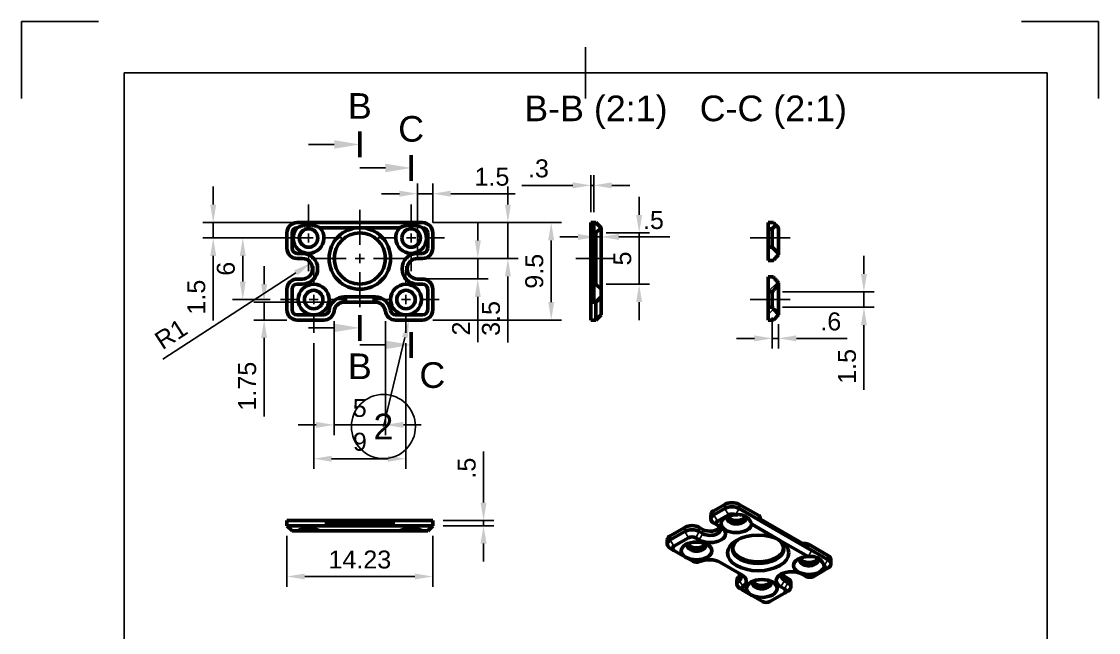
# Model space of a CAD drawing. Header units: millimetres. Extents: x 0 to 210, y 0 to 297.
# Drawn here: x 0 to 210, y 177.9 to 297 of the extents above; entities that cross this region are included whole.
import ezdxf
from ezdxf import colors
from ezdxf.entities.mleader import LeaderData, LeaderLine
from ezdxf.math import Vec2, Vec3

# ---------------------------------------------------------------- set-up
doc = ezdxf.new("R2010")
doc.units = ezdxf.units.MM
doc.header["$LTSCALE"] = 0.75
doc.linetypes.add('CENTER2', pattern=[28.575, 19.05, -3.175, 3.175, -3.175])
for name, color, linetype, lineweight in [('Balloons', 7, 'Continuous', 25), ('Border', 7, 'Continuous', 25), ('FD_Dimensions', 7, 'Continuous', 25), ('Hatching', 7, 'Continuous', 25), ('Section Lines', 7, 'Continuous', 25), ('Smart Centers', 7, 'CENTER2', 25), ('View Labels', 7, 'Continuous', 25), ('Visible', 7, 'Continuous', 50), ('Visible Narrow', 7, 'Continuous', 25)]:
    doc.layers.add(name, color=color, linetype=linetype, lineweight=lineweight)
doc.styles.get("Standard").update_dxf_attribs({"font": 'arial.ttf'})
doc.dimstyles.new('Dim-ISO-25', dxfattribs={"dimtxt": 3.5, "dimasz": 3.5, "dimexe": 2, "dimexo": 2, "dimgap": 1.5, "dimtad": 1, "dimzin": 12, "dimdsep": 46, "dimtxsty": 'Standard', "dimcen": 0, "dimazin": 3, "dimtp": 0.1, "dimtm": 0.1, "dimtfac": 0.714, "dimtmove": 0, "dimatfit": 3, "dimfxl": 1, "dimtzin": 12, "dimarcsym": 0})

# ---------------------------------------------------------------- blocks, each defined once
blk = doc.blocks.new('ISO_A4(P)_SHEET')
at = {"layer": 'Border'}
for p, q in [((15, 297), (0, 297)), ((0, 297), (0, 282)), ((210, 297), (195, 297)), ((210, 282), (210, 297)), ((110, 292), (110, 282)), ((200, 287), (20, 287)), ((20, 287), (20, 10)), ((200, 287), (200, 10))]:
    blk.add_line(p, q, dxfattribs=at)
blk = doc.blocks.new('*U10')
at = {"layer": 'Smart Centers', "color": 0, "ltscale": 0.75, "transparency": 16777216}
for p, q in [((0, 2.678906), (0, 9.5)), ((-9.5, 0), (-2.678906, 0)), ((2.678906, 0), (9.5, 0)), ((0, -9.5), (0, -2.678906))]:
    blk.add_line(p, q, dxfattribs=at)
at = {"layer": 'Smart Centers', "color": 0, "linetype": 'Continuous', "ltscale": 0.75, "transparency": 16777216}
for p, q in [((-0.892969, 0), (0.892969, 0)), ((0, -0.892969), (0, 0.892969))]:
    blk.add_line(p, q, dxfattribs=at)
blk = doc.blocks.new('*U11')
at = {"layer": 'Smart Centers', "color": 0, "ltscale": 0.75, "transparency": 16777216}
for p, q in [((0, 2.678906), (0, 6.5)), ((-6.5, 0), (-2.678906, 0)), ((2.678906, 0), (6.5, 0)), ((0, -6.5), (0, -2.678906))]:
    blk.add_line(p, q, dxfattribs=at)
at = {"layer": 'Smart Centers', "color": 0, "linetype": 'Continuous', "ltscale": 0.75, "transparency": 16777216}
for p, q in [((-0.892969, 0), (0.892969, 0)), ((0, -0.892969), (0, 0.892969))]:
    blk.add_line(p, q, dxfattribs=at)
blk = doc.blocks.new('*U12')
at = {"layer": 'Smart Centers', "color": 0, "ltscale": 0.75, "transparency": 16777216}
for p, q in [((0, 2.678906), (0, 6.5)), ((-6.5, 0), (-2.678906, 0)), ((2.678906, 0), (6.5, 0)), ((0, -6.5), (0, -2.678906))]:
    blk.add_line(p, q, dxfattribs=at)
at = {"layer": 'Smart Centers', "color": 0, "linetype": 'Continuous', "ltscale": 0.75, "transparency": 16777216}
for p, q in [((-0.892969, 0), (0.892969, 0)), ((0, -0.892969), (0, 0.892969))]:
    blk.add_line(p, q, dxfattribs=at)
blk = doc.blocks.new('*U13')
at = {"layer": 'Smart Centers', "color": 0, "ltscale": 0.75, "transparency": 16777216}
for p, q in [((0, 2.678906), (0, 6.5)), ((-6.5, 0), (-2.678906, 0)), ((2.678906, 0), (6.5, 0)), ((0, -6.5), (0, -2.678906))]:
    blk.add_line(p, q, dxfattribs=at)
at = {"layer": 'Smart Centers', "color": 0, "linetype": 'Continuous', "ltscale": 0.75, "transparency": 16777216}
for p, q in [((-0.892969, 0), (0.892969, 0)), ((0, -0.892969), (0, 0.892969))]:
    blk.add_line(p, q, dxfattribs=at)
blk = doc.blocks.new('*U14')
at = {"layer": 'Smart Centers', "color": 0, "ltscale": 0.75, "transparency": 16777216}
for p, q in [((0, 2.678906), (0, 6.5)), ((-6.5, 0), (-2.678906, 0)), ((2.678906, 0), (6.5, 0)), ((0, -6.5), (0, -2.678906))]:
    blk.add_line(p, q, dxfattribs=at)
at = {"layer": 'Smart Centers', "color": 0, "linetype": 'Continuous', "ltscale": 0.75, "transparency": 16777216}
for p, q in [((-0.892969, 0), (0.892969, 0)), ((0, -0.892969), (0, 0.892969))]:
    blk.add_line(p, q, dxfattribs=at)
blk = doc.blocks.new('*U16')
at = {"layer": 'Smart Centers', "color": 0, "ltscale": 0.75, "transparency": 16777216}
blk.add_line((3.7, 0), (-3.7, 0), dxfattribs=at)
blk = doc.blocks.new('*U17')
at = {"layer": 'Smart Centers', "color": 0, "ltscale": 0.75, "transparency": 16777216}
blk.add_line((-3.9, 0), (3.9, 0), dxfattribs=at)
blk = doc.blocks.new('*U18')
at = {"layer": 'Smart Centers', "color": 0, "ltscale": 0.75, "transparency": 16777216}
blk.add_line((-3.9, 0), (3.9, 0), dxfattribs=at)
blk = doc.blocks.new('*D47')
at = {"layer": 'Defpoints', "color": 0, "transparency": 16777216}
for p in [(146.399695, 241.327148), (147.599695, 239.995384), (147.599695, 235.256494)]:
    blk.add_point(p, dxfattribs=at)
at = {"layer": 'FD_Dimensions', "lineweight": -2, "transparency": 16777216}
for p, q in [((146.399695, 239.327148), (146.399695, 233.256494)), ((147.599695, 237.995384), (147.599695, 233.256494)), ((142.899695, 235.256494), (139.399695, 235.256494)), ((146.399695, 235.256494), (147.599695, 235.256494)), ((151.099695, 235.256494), (161.008972, 235.256494))]:
    blk.add_line(p, q, dxfattribs=at)
at = {"layer": 'FD_Dimensions', "transparency": 16777216}
for points in [[(142.899695, 235.839828), (142.899695, 234.673161), (146.399695, 235.256494)], [(151.099695, 235.839828), (151.099695, 234.673161), (147.599695, 235.256494)]]:
    blk.add_solid(points, dxfattribs=at)
at = {"layer": 'FD_Dimensions', "color": 0, "transparency": 16777216, "insert": (157.804334, 238.5435), "char_height": 3.5, "attachment_point": 5}
blk.add_mtext('.6', dxfattribs=at)
blk = doc.blocks.new('*D48')
at = {"layer": 'Defpoints', "color": 0, "transparency": 16777216}
for p in [(146.399695, 244.320474), (146.399695, 241.327148), (164.264277, 241.327148)]:
    blk.add_point(p, dxfattribs=at)
at = {"layer": 'FD_Dimensions', "lineweight": -2, "transparency": 16777216}
for p, q in [((164.264277, 247.820474), (164.264277, 251.320474)), ((148.399695, 244.320474), (166.264277, 244.320474)), ((164.264277, 244.320474), (164.264277, 241.327148)), ((148.399695, 241.327148), (166.264277, 241.327148)), ((164.264277, 237.827148), (164.264277, 225.258253))]:
    blk.add_line(p, q, dxfattribs=at)
at = {"layer": 'FD_Dimensions', "transparency": 16777216}
for points in [[(163.680944, 247.820474), (164.847611, 247.820474), (164.264277, 244.320474)], [(163.680944, 237.827148), (164.847611, 237.827148), (164.264277, 241.327148)]]:
    blk.add_solid(points, dxfattribs=at)
at = {"layer": 'FD_Dimensions', "color": 0, "transparency": 16777216, "insert": (160.977272, 229.792701), "char_height": 3.5, "attachment_point": 5, "rotation": 90}
blk.add_mtext('1.5', dxfattribs=at)
blk = doc.blocks.new('*D49')
at = {"layer": 'Defpoints', "color": 0, "transparency": 16777216}
for p in [(112.999162, 256.823812), (111.999162, 255.823812), (112.999162, 255.019042)]:
    blk.add_point(p, dxfattribs=at)
at = {"layer": 'FD_Dimensions', "lineweight": -2, "transparency": 16777216}
for p, q in [((108.499162, 255.019042), (104.999162, 255.019042)), ((111.999162, 255.019042), (112.999162, 255.019042)), ((112.999162, 254.823812), (112.999162, 253.019042)), ((116.499162, 255.019042), (126.437089, 255.019042)), ((111.999162, 253.823812), (111.999162, 253.019042))]:
    blk.add_line(p, q, dxfattribs=at)
at = {"layer": 'FD_Dimensions', "transparency": 16777216}
for points in [[(108.499162, 255.602376), (108.499162, 254.435709), (111.999162, 255.019042)], [(116.499162, 255.602376), (116.499162, 254.435709), (112.999162, 255.019042)]]:
    blk.add_solid(points, dxfattribs=at)
at = {"layer": 'FD_Dimensions', "color": 0, "transparency": 16777216, "insert": (123.218125, 258.298886), "char_height": 3.5, "attachment_point": 5}
blk.add_mtext('.5', dxfattribs=at)
blk = doc.blocks.new('*D50')
at = {"layer": 'Defpoints', "color": 0, "transparency": 16777216}
for p in [(111.999162, 255.823812), (111.999162, 245.823812), (120.436001, 245.823812)]:
    blk.add_point(p, dxfattribs=at)
at = {"layer": 'FD_Dimensions', "lineweight": -2, "transparency": 16777216}
for p, q in [((120.436001, 259.323812), (120.436001, 262.823812)), ((113.999162, 255.823812), (122.436001, 255.823812)), ((120.436001, 255.823812), (120.436001, 245.823812)), ((113.999162, 245.823812), (122.436001, 245.823812)), ((120.436001, 242.323812), (120.436001, 238.823812))]:
    blk.add_line(p, q, dxfattribs=at)
at = {"layer": 'FD_Dimensions', "transparency": 16777216}
for points in [[(119.852668, 259.323812), (121.019335, 259.323812), (120.436001, 255.823812)], [(119.852668, 242.323812), (121.019335, 242.323812), (120.436001, 245.823812)]]:
    blk.add_solid(points, dxfattribs=at)
at = {"layer": 'FD_Dimensions', "color": 0, "transparency": 16777216, "insert": (117.156158, 250.823812), "char_height": 3.5, "attachment_point": 5, "rotation": 90}
blk.add_mtext('5', dxfattribs=at)
blk = doc.blocks.new('*D51')
at = {"layer": 'Defpoints', "color": 0, "transparency": 16777216}
for p in [(55.968075, 257.833621), (37.378709, 254.823812), (58.646981, 254.823812)]:
    blk.add_point(p, dxfattribs=at)
at = {"layer": 'FD_Dimensions', "lineweight": -2, "transparency": 16777216}
for p, q in [((37.378709, 261.333621), (37.378709, 264.833621)), ((53.968075, 257.833621), (35.378709, 257.833621)), ((37.378709, 257.833621), (37.378709, 254.823812)), ((56.646981, 254.823812), (35.378709, 254.823812)), ((37.378709, 251.323812), (37.378709, 238.754917))]:
    blk.add_line(p, q, dxfattribs=at)
at = {"layer": 'FD_Dimensions', "transparency": 16777216}
for points in [[(36.795375, 261.333621), (37.962042, 261.333621), (37.378709, 257.833621)], [(36.795375, 251.323812), (37.962042, 251.323812), (37.378709, 254.823812)]]:
    blk.add_solid(points, dxfattribs=at)
at = {"layer": 'FD_Dimensions', "color": 0, "transparency": 16777216, "insert": (34.091703, 243.289364), "char_height": 3.5, "attachment_point": 5, "rotation": 90}
blk.add_mtext('1.5', dxfattribs=at)
blk = doc.blocks.new('*D52')
at = {"layer": 'Defpoints', "color": 0, "transparency": 16777216}
for p in [(43.140597, 254.823812), (55.968075, 254.823812), (50.468075, 242.823812)]:
    blk.add_point(p, dxfattribs=at)
at = {"layer": 'FD_Dimensions', "lineweight": -2, "transparency": 16777216}
for p, q in [((53.968075, 254.823812), (41.140597, 254.823812)), ((43.140597, 246.323812), (43.140597, 251.323812)), ((48.468075, 242.823812), (41.140597, 242.823812))]:
    blk.add_line(p, q, dxfattribs=at)
at = {"layer": 'FD_Dimensions', "transparency": 16777216}
for points in [[(42.557264, 251.323812), (43.72393, 251.323812), (43.140597, 254.823812)], [(42.557264, 246.323812), (43.72393, 246.323812), (43.140597, 242.823812)]]:
    blk.add_solid(points, dxfattribs=at)
at = {"layer": 'FD_Dimensions', "color": 0, "transparency": 16777216, "insert": (39.853592, 248.823812), "char_height": 3.5, "attachment_point": 5, "rotation": 90}
blk.add_mtext('6', dxfattribs=at)
blk = doc.blocks.new('*D53')
at = {"layer": 'Defpoints', "color": 0, "transparency": 16777216}
for p in [(56.968075, 236.323812), (74.968075, 236.323812), (74.968075, 211.801733)]:
    blk.add_point(p, dxfattribs=at)
at = {"layer": 'FD_Dimensions', "color": 0, "lineweight": -2, "transparency": 16777216}
for p, q in [((56.968075, 234.323812), (56.968075, 209.801733)), ((74.968075, 234.323812), (74.968075, 209.801733)), ((60.468075, 211.801733), (71.468075, 211.801733))]:
    blk.add_line(p, q, dxfattribs=at)
at = {"layer": 'FD_Dimensions', "color": 0, "transparency": 16777216}
for points in [[(60.468075, 212.385067), (60.468075, 211.2184), (56.968075, 211.801733)], [(71.468075, 212.385067), (71.468075, 211.2184), (74.968075, 211.801733)]]:
    blk.add_solid(points, dxfattribs=at)
at = {"layer": 'FD_Dimensions', "color": 0, "transparency": 16777216, "insert": (65.968075, 215.088739), "char_height": 3.5, "attachment_point": 5}
blk.add_mtext('9', dxfattribs=at)
blk = doc.blocks.new('*D54')
at = {"layer": 'Defpoints', "color": 0, "transparency": 16777216}
for p in [(110.999162, 265.074401), (110.999162, 257.823812), (111.599162, 257.823812)]:
    blk.add_point(p, dxfattribs=at)
at = {"layer": 'FD_Dimensions', "lineweight": -2, "transparency": 16777216}
for p, q in [((110.999162, 259.823812), (110.999162, 267.074401)), ((111.599162, 259.823812), (111.599162, 267.074401)), ((107.499162, 265.074401), (97.587498, 265.074401)), ((111.599162, 265.074401), (110.999162, 265.074401)), ((115.099162, 265.074401), (118.599162, 265.074401))]:
    blk.add_line(p, q, dxfattribs=at)
at = {"layer": 'FD_Dimensions', "transparency": 16777216}
for points in [[(107.499162, 265.657734), (107.499162, 264.491068), (110.999162, 265.074401)], [(115.099162, 265.657734), (115.099162, 264.491068), (111.599162, 265.074401)]]:
    blk.add_solid(points, dxfattribs=at)
at = {"layer": 'FD_Dimensions', "color": 0, "transparency": 16777216, "insert": (100.79333, 268.3626), "char_height": 3.5, "attachment_point": 5}
blk.add_mtext('.3', dxfattribs=at)
blk = doc.blocks.new('*D55')
at = {"layer": 'Defpoints', "color": 0, "transparency": 16777216}
for p in [(51.741577, 198.747284), (80.194572, 198.747284), (80.194572, 188.847789)]:
    blk.add_point(p, dxfattribs=at)
at = {"layer": 'FD_Dimensions', "lineweight": -2, "transparency": 16777216}
for p, q in [((51.741577, 196.747284), (51.741577, 186.847789)), ((80.194572, 196.747284), (80.194572, 186.847789)), ((55.241577, 188.847789), (76.694572, 188.847789))]:
    blk.add_line(p, q, dxfattribs=at)
at = {"layer": 'FD_Dimensions', "transparency": 16777216}
for points in [[(55.241577, 189.431123), (55.241577, 188.264456), (51.741577, 188.847789)], [(76.694572, 189.431123), (76.694572, 188.264456), (80.194572, 188.847789)]]:
    blk.add_solid(points, dxfattribs=at)
at = {"layer": 'FD_Dimensions', "color": 0, "transparency": 16777216, "insert": (65.968075, 192.135989), "char_height": 3.5, "attachment_point": 5}
blk.add_mtext('14.23', dxfattribs=at)
blk = doc.blocks.new('*D56')
at = {"layer": 'Defpoints', "color": 0, "transparency": 16777216}
for p in [(77.194572, 250.833621), (77.194572, 246.833621), (88.969616, 246.833621)]:
    blk.add_point(p, dxfattribs=at)
at = {"layer": 'FD_Dimensions', "lineweight": -2, "transparency": 16777216}
for p, q in [((88.969616, 254.333621), (88.969616, 257.833621)), ((79.194572, 250.833621), (90.969616, 250.833621)), ((88.969616, 250.833621), (88.969616, 246.833621)), ((79.194572, 246.833621), (90.969616, 246.833621)), ((88.969616, 243.333621), (88.969616, 234.515408))]:
    blk.add_line(p, q, dxfattribs=at)
at = {"layer": 'FD_Dimensions', "transparency": 16777216}
for points in [[(88.386283, 254.333621), (89.552949, 254.333621), (88.969616, 250.833621)], [(88.386283, 243.333621), (89.552949, 243.333621), (88.969616, 246.833621)]]:
    blk.add_solid(points, dxfattribs=at)
at = {"layer": 'FD_Dimensions', "color": 0, "transparency": 16777216, "insert": (85.712454, 237.174514), "char_height": 3.5, "attachment_point": 5, "rotation": 90}
blk.add_mtext('2', dxfattribs=at)
blk = doc.blocks.new('*D57')
at = {"layer": 'Defpoints', "color": 0, "transparency": 16777216}
for p in [(78.194572, 257.833621), (78.194572, 250.833621), (94.845019, 250.833621)]:
    blk.add_point(p, dxfattribs=at)
at = {"layer": 'FD_Dimensions', "lineweight": -2, "transparency": 16777216}
for p, q in [((94.845019, 261.333621), (94.845019, 264.833621)), ((80.194572, 257.833621), (96.845019, 257.833621)), ((94.845019, 257.833621), (94.845019, 250.833621)), ((80.194572, 250.833621), (96.845019, 250.833621)), ((94.845019, 247.333621), (94.845019, 234.437645))]:
    blk.add_line(p, q, dxfattribs=at)
at = {"layer": 'FD_Dimensions', "transparency": 16777216}
for points in [[(94.261686, 261.333621), (95.428352, 261.333621), (94.845019, 257.833621)], [(94.261686, 247.333621), (95.428352, 247.333621), (94.845019, 250.833621)]]:
    blk.add_solid(points, dxfattribs=at)
at = {"layer": 'FD_Dimensions', "color": 0, "transparency": 16777216, "insert": (91.55682, 239.135633), "char_height": 3.5, "attachment_point": 5, "rotation": 90}
blk.add_mtext('3.5', dxfattribs=at)
blk = doc.blocks.new('*D58')
at = {"layer": 'Defpoints', "color": 0, "transparency": 16777216}
for p in [(78.194572, 257.833621), (78.194572, 238.833621), (103.286306, 238.833621)]:
    blk.add_point(p, dxfattribs=at)
at = {"layer": 'FD_Dimensions', "lineweight": -2, "transparency": 16777216}
for p, q in [((80.194572, 257.833621), (105.286306, 257.833621)), ((103.286306, 254.333621), (103.286306, 242.333621)), ((80.194572, 238.833621), (105.286306, 238.833621))]:
    blk.add_line(p, q, dxfattribs=at)
at = {"layer": 'FD_Dimensions', "transparency": 16777216}
for points in [[(102.702973, 254.333621), (103.86964, 254.333621), (103.286306, 257.833621)], [(102.702973, 242.333621), (103.86964, 242.333621), (103.286306, 238.833621)]]:
    blk.add_solid(points, dxfattribs=at)
at = {"layer": 'FD_Dimensions', "color": 0, "transparency": 16777216, "insert": (99.999301, 248.333621), "char_height": 3.5, "attachment_point": 5, "rotation": 90}
blk.add_mtext('9.5', dxfattribs=at)
blk = doc.blocks.new('*D59')
at = {"layer": 'Defpoints', "color": 0, "transparency": 16777216}
for p in [(80.194572, 263.453142), (80.194572, 255.833621), (77.194572, 248.833621)]:
    blk.add_point(p, dxfattribs=at)
at = {"layer": 'FD_Dimensions', "lineweight": -2, "transparency": 16777216}
for p, q in [((77.194572, 250.833621), (77.194572, 265.453142)), ((80.194572, 257.833621), (80.194572, 265.453142)), ((73.694572, 263.453142), (70.194572, 263.453142)), ((77.194572, 263.453142), (80.194572, 263.453142)), ((83.694572, 263.453142), (96.263467, 263.453142))]:
    blk.add_line(p, q, dxfattribs=at)
at = {"layer": 'FD_Dimensions', "transparency": 16777216}
for points in [[(73.694572, 264.036475), (73.694572, 262.869809), (77.194572, 263.453142)], [(83.694572, 264.036475), (83.694572, 262.869809), (80.194572, 263.453142)]]:
    blk.add_solid(points, dxfattribs=at)
at = {"layer": 'FD_Dimensions', "color": 0, "transparency": 16777216, "insert": (91.72902, 266.740147), "char_height": 3.5, "attachment_point": 5}
blk.add_mtext('1.5', dxfattribs=at)
blk = doc.blocks.new('*D60')
at = {"layer": 'Defpoints', "color": 0, "transparency": 16777216}
for p in [(54.741577, 248.833621), (53.063988, 247.744725)]:
    blk.add_point(p, dxfattribs=at)
at = {"layer": 'FD_Dimensions', "lineweight": -2, "transparency": 16777216}
blk.add_line((27.567567, 231.195405), (53.483386, 248.016949), dxfattribs=at)
at = {"layer": 'FD_Dimensions', "transparency": 16777216}
blk.add_solid([(53.165791, 248.506245), (53.80098, 247.527652), (56.419166, 249.922517)], dxfattribs=at)
at = {"layer": 'FD_Dimensions', "color": 0, "transparency": 16777216, "insert": (29.136086, 236.096653), "char_height": 3.5, "attachment_point": 5, "rotation": 32.98693737}
blk.add_mtext('R1', dxfattribs=at)
blk = doc.blocks.new('*D61')
at = {"layer": 'Defpoints', "color": 0, "transparency": 16777216}
for p in [(60.952388, 240.583621), (70.952388, 240.583621), (70.952388, 218.396119)]:
    blk.add_point(p, dxfattribs=at)
at = {"layer": 'FD_Dimensions', "color": 0, "lineweight": -2, "transparency": 16777216}
for p, q in [((60.952388, 238.583621), (60.952388, 216.396119)), ((70.952388, 238.583621), (70.952388, 216.396119)), ((57.452388, 218.396119), (53.952388, 218.396119)), ((60.952388, 218.396119), (70.952388, 218.396119)), ((74.452388, 218.396119), (77.952388, 218.396119))]:
    blk.add_line(p, q, dxfattribs=at)
at = {"layer": 'FD_Dimensions', "color": 0, "transparency": 16777216}
for points in [[(57.452388, 218.979452), (57.452388, 217.812786), (60.952388, 218.396119)], [(74.452388, 218.979452), (74.452388, 217.812786), (70.952388, 218.396119)]]:
    blk.add_solid(points, dxfattribs=at)
at = {"layer": 'FD_Dimensions', "color": 0, "transparency": 16777216, "insert": (65.952388, 221.675962), "char_height": 3.5, "attachment_point": 5}
blk.add_mtext('5', dxfattribs=at)
blk = doc.blocks.new('*D62')
at = {"layer": 'Defpoints', "color": 0, "transparency": 16777216}
for p in [(62.936702, 242.333621), (47.303717, 238.833621), (53.741577, 238.833621)]:
    blk.add_point(p, dxfattribs=at)
at = {"layer": 'FD_Dimensions', "lineweight": -2, "transparency": 16777216}
for p, q in [((47.303717, 245.833621), (47.303717, 249.333621)), ((60.936702, 242.333621), (45.303717, 242.333621)), ((47.303717, 242.333621), (47.303717, 238.833621)), ((51.741577, 238.833621), (45.303717, 238.833621)), ((47.303717, 235.333621), (47.303717, 220.045422))]:
    blk.add_line(p, q, dxfattribs=at)
at = {"layer": 'FD_Dimensions', "transparency": 16777216}
for points in [[(46.720383, 245.833621), (47.88705, 245.833621), (47.303717, 242.333621)], [(46.720383, 235.333621), (47.88705, 235.333621), (47.303717, 238.833621)]]:
    blk.add_solid(points, dxfattribs=at)
at = {"layer": 'FD_Dimensions', "color": 0, "transparency": 16777216, "insert": (44.016711, 225.939521), "char_height": 3.5, "attachment_point": 5, "rotation": 90}
blk.add_mtext('1.75', dxfattribs=at)
blk = doc.blocks.new('*D66')
at = {"layer": 'Defpoints', "color": 0, "transparency": 16777216}
for p in [(80.194572, 199.747284), (90.094067, 199.747284), (80.194572, 198.747284)]:
    blk.add_point(p, dxfattribs=at)
at = {"layer": 'FD_Dimensions', "lineweight": -2, "transparency": 16777216}
for p, q in [((90.094067, 203.247284), (90.094067, 213.185211)), ((82.194572, 199.747284), (92.094067, 199.747284)), ((90.094067, 198.747284), (90.094067, 199.747284)), ((82.194572, 198.747284), (92.094067, 198.747284)), ((90.094067, 195.247284), (90.094067, 191.747284))]:
    blk.add_line(p, q, dxfattribs=at)
at = {"layer": 'FD_Dimensions', "transparency": 16777216}
for points in [[(89.510734, 203.247284), (90.6774, 203.247284), (90.094067, 199.747284)], [(89.510734, 195.247284), (90.6774, 195.247284), (90.094067, 198.747284)]]:
    blk.add_solid(points, dxfattribs=at)
at = {"layer": 'FD_Dimensions', "color": 0, "transparency": 16777216, "insert": (86.814224, 209.966248), "char_height": 3.5, "attachment_point": 5, "rotation": 90}
blk.add_mtext('.5', dxfattribs=at)
blk = doc.blocks.new('*B45')
at = {"transparency": 16777216}
for start, end in [(90, 270), (270, 90)]:
    blk.add_arc((0, 0), 6.25, start, end, dxfattribs=at)
at = {"transparency": 16777216, "insert": (0, 0), "char_height": 5, "attachment_point": 5}
blk.add_mtext('2', dxfattribs=at)

msp = doc.modelspace()

# ---------------------------------------------------------------- hatches: boundary and pattern name
at = {"layer": 'Hatching'}
h = msp.add_hatch(dxfattribs=at)
h.set_pattern_fill('ANSI31', color=256, style=0)
h.paths.add_polyline_path([(112.999, 256.824), (111.999, 257.824), (111.599, 257.824), (111.599, 255.824), (111.999, 255.824)], flags=0)
h.paths.add_polyline_path([(112.999, 244.824), (111.999, 245.824), (111.599, 245.824), (111.599, 242.724), (110.999, 242.724), (110.999, 242.324), (111.999, 242.324), (112.999, 243.324)], flags=0)
h = msp.add_hatch(dxfattribs=at)
h.set_pattern_fill('ANSI31', color=256, style=0)
edge = h.paths.add_edge_path(flags=0)
edge.add_line((145.6, 244.32), (146.4, 244.32))
edge.add_spline(control_points=[(146.4, 244.32), (146.815, 244.82), (147.6, 245.652)], knot_values=[0, 0, 0, 0.0896424, 0.0896424, 0.0896424], weights=[1, 1.0408645, 1], degree=2, periodic=0)
edge.add_line((147.6, 245.652), (147.6, 246.086))
edge.add_spline(control_points=[(147.6, 246.086), (146.966, 246.781), (146.6, 247.244)], knot_values=[0, 0, 0, 0.0765142, 0.0765142, 0.0765142], weights=[1, 1.0279512, 1], degree=2, periodic=0)
edge.add_line((146.6, 247.244), (145.6, 247.244))
edge.add_line((145.6, 247.244), (145.6, 244.32))
edge = h.paths.add_edge_path(flags=0)
edge.add_line((146.4, 241.327), (145.6, 241.327))
edge.add_line((145.6, 241.327), (145.6, 238.824))
edge.add_line((145.6, 238.824), (146.6, 238.824))
edge.add_line((146.6, 238.824), (147.6, 239.824))
edge.add_line((147.6, 239.824), (147.6, 239.995))
edge.add_spline(control_points=[(147.6, 239.995), (146.815, 240.828), (146.4, 241.327)], knot_values=[0, 0, 0, 0.0896424, 0.0896424, 0.0896424], weights=[1, 1.0408645, 1], degree=2, periodic=0)
h.paths.add_polyline_path([(147.1, 257.324), (146.6, 257.824), (145.6, 257.824), (145.6, 256.624), (146.4, 256.624)], flags=0)
edge = h.paths.add_edge_path(flags=0)
edge.add_line((147.6, 251.824), (146.4, 253.024))
edge.add_line((146.4, 253.024), (145.6, 253.024))
edge.add_line((145.6, 253.024), (145.6, 250.404))
edge.add_line((145.6, 250.404), (146.6, 250.404))
edge.add_spline(control_points=[(146.6, 250.404), (146.966, 250.867), (147.6, 251.562)], knot_values=[0, 0, 0, 0.0765142, 0.0765142, 0.0765142], weights=[1, 1.0279512, 1], degree=2, periodic=0)
edge.add_line((147.6, 251.562), (147.6, 251.824))

# ---------------------------------------------------------------- linework, layer by layer
at = {"layer": 'Section Lines', "lineweight": 50}
for p, q in [((65.968, 275.544), (65.968, 270.544)), ((75.968, 270.965), (75.968, 265.965)), ((65.968, 234.808), (65.968, 239.808)), ((75.968, 231.489), (75.968, 236.489))]:
    msp.add_line(p, q, dxfattribs=at)
at = {"layer": 'Section Lines'}
for p, q in [((60.968, 273.044), (55.968, 273.044)), ((70.968, 268.465), (65.968, 268.465)), ((60.968, 237.308), (55.968, 237.308)), ((70.968, 233.989), (65.968, 233.989))]:
    msp.add_line(p, q, dxfattribs=at)
for points in [[(60.968, 273.877), (65.968, 273.044), (60.968, 272.211)], [(70.968, 269.298), (75.968, 268.465), (70.968, 267.631)], [(60.968, 238.142), (65.968, 237.308), (60.968, 236.475)], [(70.968, 234.823), (75.968, 233.989), (70.968, 233.156)]]:
    msp.add_solid(points, dxfattribs=at)
at = {"layer": 'Visible', "extrusion": (0, 1, 2.965e-13)}
for p, q in [((73.732, 257.824), (53.742, 257.824)), ((58.204, 256.824), (65.968, 256.824)), ((65.968, 256.824), (73.732, 256.824)), ((78.195, 257.824), (73.732, 257.824)), ((51.742, 255.824), (51.742, 252.824)), ((52.742, 252.824), (52.742, 255.824)), ((79.195, 255.824), (79.195, 252.824)), ((80.195, 252.824), (80.195, 255.824)), ((54.742, 251.824), (53.742, 251.824)), ((53.742, 250.824), (54.742, 250.824)), ((78.195, 251.824), (77.195, 251.824)), ((77.195, 250.824), (78.195, 250.824)), ((54.742, 246.824), (53.742, 246.824)), ((53.742, 245.824), (54.742, 245.824)), ((78.195, 246.824), (77.195, 246.824)), ((77.195, 245.824), (78.195, 245.824)), ((51.742, 244.824), (51.742, 240.824)), ((52.742, 240.824), (52.742, 244.824)), ((79.195, 244.824), (79.195, 240.824)), ((80.195, 240.824), (80.195, 244.824)), ((68.968, 243.324), (62.937, 243.324)), ((62.937, 242.324), (68.968, 242.324)), ((56.968, 239.824), (53.742, 239.824)), ((58.968, 239.824), (56.968, 239.824)), ((74.968, 239.824), (72.937, 239.824)), ((78.195, 239.824), (74.968, 239.824)), ((53.742, 238.824), (58.968, 238.824)), ((72.937, 238.824), (78.195, 238.824))]:
    msp.add_line(p, q, dxfattribs=at)
at = {"layer": 'Visible', "extrusion": (0, 1, 0)}
for p, q in [((111.599, 257.824), (110.999, 257.824)), ((110.999, 256.164), (110.999, 257.824)), ((111.999, 257.824), (111.599, 257.824)), ((111.599, 257.824), (111.599, 255.824)), ((112.999, 256.824), (111.999, 257.824)), ((111.999, 255.824), (112.999, 256.824)), ((112.999, 244.824), (112.999, 256.824)), ((146.6, 257.824), (145.6, 257.824)), ((145.6, 257.824), (145.6, 256.624)), ((145.6, 256.624), (146.4, 256.624)), ((145.6, 253.024), (145.6, 256.624)), ((146.4, 256.624), (147.1, 257.324)), ((146.4, 256.624), (146.4, 253.024)), ((147.1, 257.324), (146.6, 257.824)), ((147.1, 257.324), (147.595, 256.828)), ((147.6, 256.824), (147.6, 251.824)), ((110.999, 242.724), (110.999, 256.164)), ((111.599, 255.824), (111.999, 255.824)), ((111.599, 255.824), (111.599, 245.824)), ((111.999, 255.824), (111.999, 245.824)), ((146.4, 253.024), (145.6, 253.024)), ((145.6, 253.024), (145.6, 250.404)), ((147.6, 251.824), (146.4, 253.024)), ((145.6, 250.404), (146.6, 250.404)), ((147.6, 251.562), (147.6, 251.824)), ((111.999, 245.824), (111.599, 245.824)), ((111.599, 245.824), (111.599, 242.724)), ((112.999, 244.824), (111.999, 245.824)), ((145.6, 247.244), (145.6, 244.32)), ((146.6, 247.244), (145.6, 247.244)), ((147.6, 245.652), (147.6, 246.086)), ((112.999, 243.324), (112.999, 244.824)), ((145.6, 244.32), (146.4, 244.32)), ((145.6, 241.327), (145.6, 244.32)), ((146.4, 244.32), (146.4, 241.327)), ((147.6, 245.652), (147.6, 239.995)), ((111.599, 242.724), (110.999, 242.724)), ((110.999, 242.724), (110.999, 242.324)), ((110.999, 242.324), (111.999, 242.324)), ((110.999, 242.324), (110.999, 240.574)), ((111.999, 242.324), (112.999, 243.324)), ((111.999, 242.324), (111.999, 240.574)), ((112.999, 240.699), (112.999, 243.324)), ((110.999, 238.824), (110.999, 240.574)), ((111.999, 238.824), (111.999, 240.574)), ((111.999, 238.824), (112.999, 239.824)), ((112.999, 240.699), (112.999, 239.824)), ((146.4, 241.327), (145.6, 241.327)), ((145.6, 241.327), (145.6, 238.824)), ((146.6, 238.824), (147.6, 239.824)), ((147.6, 239.824), (147.6, 239.995)), ((110.999, 238.824), (111.999, 238.824)), ((145.6, 238.824), (146.6, 238.824))]:
    msp.add_line(p, q, dxfattribs=at)
at = {"layer": 'Visible', "extrusion": (0.707107, 0.407196, 0.578093)}
for p, q in [((134.996, 201.678), (137.117, 202.899)), ((137.117, 202.082), (134.996, 200.86)), ((139.946, 202.899), (143.753, 200.707)), ((154.081, 193.942), (139.946, 202.082)), ((134.41, 200.864), (134.41, 200.046)), ((135.703, 199.636), (137.825, 200.857)), ((153.429, 194.644), (143.753, 200.216)), ((144.046, 200.3), (144.046, 200.048)), ((126.511, 196.792), (129.339, 198.42)), ((129.339, 197.603), (126.511, 195.974)), ((132.168, 198.42), (132.875, 198.013)), ((132.875, 197.196), (132.168, 197.603)), ((135.701, 198.823), (134.991, 199.235)), ((136.41, 198.414), (135.703, 198.821)), ((142.394, 199.04), (147.884, 195.879)), ((125.925, 195.16), (125.925, 195.977)), ((127.218, 194.749), (130.046, 196.378)), ((131.461, 196.378), (132.168, 195.971)), ((147.884, 195.879), (153.374, 192.717)), ((127.215, 193.936), (126.505, 194.348)), ((129.499, 192.621), (127.218, 193.935)), ((153.429, 195.135), (157.237, 192.942)), ((130.914, 191.807), (129.499, 192.621)), ((140.46, 189.16), (136.195, 191.616)), ((157.823, 191.31), (157.823, 192.128)), ((152.994, 188.864), (152.287, 189.271)), ((156.53, 190.086), (154.408, 188.864)), ((156.532, 190.087), (157.242, 190.499)), ((139.498, 187.343), (139.498, 188.161)), ((148.751, 188.87), (149.459, 188.463)), ((149.459, 187.646), (148.751, 188.053)), ((150.044, 187.649), (150.044, 186.831)), ((140.788, 186.12), (140.078, 186.532)), ((142.227, 185.292), (140.791, 186.119)), ((144.509, 183.978), (142.227, 185.292)), ((148.751, 185.607), (145.923, 183.978)), ((148.044, 186.828), (148.751, 186.421)), ((148.754, 185.608), (149.464, 186.02))]:
    msp.add_line(p, q, dxfattribs=at)
at = {"layer": 'Visible'}
for p, q in [((51.742, 199.747), (53.742, 199.747)), ((51.742, 199.747), (51.742, 198.747)), ((53.742, 199.747), (59.126, 199.747)), ((59.126, 199.747), (60.126, 199.747)), ((60.126, 199.747), (71.81, 199.747)), ((60.126, 199.747), (60.126, 199.147)), ((71.81, 199.747), (72.81, 199.747)), ((71.81, 199.147), (71.81, 199.747)), ((72.81, 199.747), (78.195, 199.747)), ((78.195, 199.747), (80.195, 199.747)), ((80.195, 198.747), (80.195, 199.747)), ((51.742, 198.747), (52.742, 197.747)), ((51.742, 198.747), (53.722, 198.747)), ((53.732, 197.747), (52.742, 197.747)), ((53.742, 198.747), (53.722, 198.747)), ((58.204, 197.747), (53.732, 197.747)), ((73.732, 198.747), (53.742, 198.747)), ((58.204, 197.747), (65.968, 197.747)), ((72.81, 199.147), (59.126, 199.147)), ((65.968, 197.747), (73.732, 197.747)), ((78.204, 197.747), (73.732, 197.747)), ((78.214, 198.747), (78.195, 198.747)), ((79.195, 197.747), (78.204, 197.747)), ((78.214, 198.747), (80.195, 198.747)), ((80.195, 198.747), (79.195, 197.747))]:
    msp.add_line(p, q, dxfattribs=at)
at = {"layer": 'Visible', "extrusion": (1e-16, 0, -1)}
for centre, radius in [((-55.968, 254.824), 1.8), ((-75.968, 254.824), 1.8), ((-65.968, 250.824), 5), ((-56.968, 242.824), 3), ((-74.968, 242.824), 3), ((-56.968, 242.824), 1.8), ((-74.968, 242.824), 1.8)]:
    msp.add_circle(centre, radius, dxfattribs=at)
at = {"layer": 'Visible'}
msp.add_circle((65.968, 250.824), 6, dxfattribs=at)
for centre, radius, start, end in [((53.742, 255.824), 2, 90.55074, 180), ((78.195, 255.824), 2, 0, 89.44926), ((53.742, 252.824), 2, 180, 270), ((78.195, 252.824), 2, 270, 0), ((54.742, 248.824), 3, 270, 90), ((77.195, 248.824), 3, 90, 270), ((53.742, 244.824), 2, 90, 180), ((78.195, 244.824), 2, 0, 90), ((62.937, 240.324), 3, 90, 172.81924), ((68.968, 240.324), 3, 7.18076, 90), ((53.742, 240.824), 2, 180, 270), ((58.968, 240.824), 2, 270, 352.81924), ((72.937, 240.824), 2, 187.18076, 270), ((78.195, 240.824), 2, 270, 0), ((75.968, 192.979), 5.266, 64.98708, 115.12212)]:
    msp.add_arc(centre, radius, start, end, dxfattribs=at)
at = {"layer": 'Visible', "extrusion": (1e-16, 0, -1)}
for centre, radius, start, end in [((-55.968, 254.824), 3, 138.18968, 41.80913), ((-53.742, 255.824), 1, 0, 89.44926), ((-53.742, 255.824), 2, 89.44926, 90), ((-75.968, 254.824), 3, 138.19087, 41.81032), ((-75.968, 252.056), 5.266, 64.87788, 115.01292), ((-78.195, 255.824), 2, 90, 90.55074), ((-78.195, 255.824), 1, 90.55074, 180), ((-53.742, 252.824), 1, 270, 0), ((-78.195, 252.824), 1, 180, 270), ((-54.742, 248.824), 2, 90, 270), ((-77.195, 248.824), 2, 270, 90), ((-53.742, 244.824), 1, 0, 90), ((-78.195, 244.824), 1, 90, 180), ((-62.937, 240.324), 2, 7.18076, 90), ((-68.968, 240.324), 2, 90, 172.81924), ((-53.742, 240.824), 1, 270, 0), ((-58.968, 240.824), 1, 187.18076, 270), ((-72.937, 240.824), 1, 270, 352.81924), ((-78.195, 240.824), 1, 180, 270)]:
    msp.add_arc(centre, radius, start, end, dxfattribs=at)
at = {"layer": 'Visible', "extrusion": (2e-16, 0, -1)}
for centre, end in [((-112.595, 256.429), 135.61278), ((-147.196, 256.429), 135.61608)]:
    msp.add_arc(centre, 0.565, 135.00031, end, dxfattribs=at)
at = {"layer": 'Visible'}
for centre, major_axis, start_param, end_param in [((136.41, 200.864), (2, 0), 2.3561945, 3.1415927), ((138.532, 202.085), (-2, 0), 3.9269908, 5.4977871), ((138.532, 201.268), (2, 0), 0.7950103, 2.3561945), ((136.41, 200.046), (2, 0), 2.3561945, 3.9231383), ((139.399, 200.771), (1.8, 0), 3.4625629, 5.962215), ((143.046, 200.3), (1, 0), 0, 0.7853982), ((130.753, 197.606), (-2, 0), 3.9269908, 5.4977871), ((130.753, 196.788), (-2, 0), 3.9269908, 5.4977871), ((134.289, 197.192), (-3, 0), 0.7853982, 3.9269908), ((127.925, 195.16), (2, 0), 2.3561945, 3.9231383), ((127.925, 195.977), (2, 0), 2.3561945, 3.1415927), ((143.642, 193.435), (-6, 0), 3.1415927, 9.424778), ((152.722, 194.728), (1, 0), 0.7853982, 1.947213), ((131.621, 195.478), (1.8, 0), 3.4625629, 5.962215), ((134.073, 190.394), (3, 0), 0.7853982, 2.2308667), ((153.541, 192.627), (-1.8, 0), 0.3209703, 2.8206224), ((155.823, 192.128), (2, 0), 0, 0.7853982), ((155.823, 191.31), (-2, 0), 2.360047, 3.9173787), ((138.338, 187.938), (-3, 0), 2.4815223, 3.9269908), ((150.166, 188.05), (3, 0), 0.7853982, 3.9269908), ((141.498, 187.343), (2, 0), 2.4815223, 3.9231383), ((141.498, 188.161), (2, 0), 2.4815223, 3.1415927), ((144.349, 188.148), (-1.8, 0), 0.3209703, 2.8206224), ((148.044, 187.649), (2, 0), 0, 0.7853982), ((148.044, 186.831), (-2, 0), 2.360047, 3.9269908)]:
    msp.add_ellipse(centre, major_axis=major_axis, ratio=0.5758617, start_param=start_param, end_param=end_param, dxfattribs=at)
at = {"layer": 'Visible', "extrusion": (-1e-16, 1e-16, -1)}
msp.add_ellipse((136.41, 199.228), major_axis=(-1, 0), ratio=0.5758617, start_param=-0.7853982, end_param=0.7853982, dxfattribs=at)
at = {"layer": 'Visible', "extrusion": (-1e-16, -5e-16, -1)}
for centre, major_axis, start_param, end_param in [((139.399, 199.136), (3, 0), 0.0556705, 4.6566978), ((131.621, 193.843), (-3, 0), 4.712389, 10.9955743), ((143.642, 194.253), (-5, 0), 2.4563696, 6.9684084), ((144.349, 186.513), (-3, 0), -1.5707963, 4.712389)]:
    msp.add_ellipse(centre, major_axis=major_axis, ratio=0.5758617, start_param=start_param, end_param=end_param, dxfattribs=at)
at = {"layer": 'Visible', "extrusion": (-1e-16, -2e-16, -1)}
for centre, major_axis, start_param, end_param in [((139.399, 200.117), (1.8, 0), -0.5972961, 3.6262878), ((138.338, 189.573), (2, 0), 0.3628321, 0.6600703), ((155.823, 190.493), (1, 0), -0.775786, 0.7853982), ((141.498, 186.526), (-1, 0), -0.7853982, 0.6600703), ((148.044, 186.014), (1, 0), -0.7853982, 0.7853982)]:
    msp.add_ellipse(centre, major_axis=major_axis, ratio=0.5758617, start_param=start_param, end_param=end_param, dxfattribs=at)
at = {"layer": 'Visible', "extrusion": (-1e-16, -3e-16, -1)}
for centre, major_axis, start_param, end_param in [((138.532, 200.45), (1, 0), 3.9269908, 5.488175), ((134.289, 198.01), (-2, 0), 2.4184534, 5.4977871), ((131.621, 194.824), (1.8, 0), -0.4846952, 3.6262878), ((127.925, 194.342), (-1, 0), -0.7853982, 0.7853982), ((138.338, 188.756), (-2, 0), 2.4184534, 3.801663), ((150.166, 188.867), (-2, 0), -0.7853982, 0.5533595), ((150.166, 189.685), (2, 0), 2.3561945, 2.7787605), ((144.349, 187.494), (-1.8, 0), 2.6568975, 6.7678805), ((145.216, 184.385), (-1, 0), 3.9269908, 5.4977871)]:
    msp.add_ellipse(centre, major_axis=major_axis, ratio=0.5758617, start_param=start_param, end_param=end_param, dxfattribs=at)
at = {"layer": 'Visible', "extrusion": (-1e-16, -1e-16, -1)}
msp.add_ellipse((134.289, 198.828), major_axis=(-2, 0), ratio=0.5758617, start_param=3.5044248, end_param=5.4977871, dxfattribs=at)
at = {"layer": 'Visible', "extrusion": (-1e-16, 0, -1)}
msp.add_ellipse((130.753, 195.971), major_axis=(1, 0), ratio=0.5758617, start_param=3.9269908, end_param=5.4977871, dxfattribs=at)
at = {"layer": 'Visible', "extrusion": (-2e-16, -2e-16, -1)}
for centre, major_axis, start_param, end_param in [((143.642, 194.58), (5, 0), 0.0568183, 3.0847743), ((131.621, 192.214), (-1, 0), 4.0523186, 5.4977871), ((153.541, 191.973), (1.8, 0), -0.5972961, 3.6262878)]:
    msp.add_ellipse(centre, major_axis=major_axis, ratio=0.5758617, start_param=start_param, end_param=end_param, dxfattribs=at)
at = {"layer": 'Visible', "extrusion": (0, -5e-16, -1)}
msp.add_ellipse((153.541, 190.992), major_axis=(-3, 0), ratio=0.5758617, start_param=3.1972838, end_param=7.7983111, dxfattribs=at)
at = {"layer": 'Visible', "extrusion": (-2e-16, -1e-16, -1)}
msp.add_ellipse((153.701, 189.271), major_axis=(-1, 0), ratio=0.5758617, start_param=3.9269908, end_param=5.4977871, dxfattribs=at)
at = {"layer": 'Visible'}
for points, knots in [([(53.732, 256.824), (53.734, 256.824), (53.735, 256.825), (53.738, 256.827), (53.74, 256.827), (53.742, 256.828)], [0, 0, 0, 0, 0.00028376114, 0.00028376114, 0.00056848457, 0.00056848457, 0.00056848457, 0.00056848457]), ([(78.195, 256.828), (78.196, 256.827), (78.197, 256.827), (78.201, 256.825), (78.202, 256.825), (78.204, 256.824)], [0.00005705848, 0.00005705848, 0.00005705848, 0.00005705848, 0.00031334089, 0.00031334089, 0.00062554302, 0.00062554302, 0.00062554302, 0.00062554302]), ([(53.732, 197.747), (53.734, 197.748), (53.735, 197.749), (53.738, 197.75), (53.74, 197.751), (53.742, 197.752)], [0, 0, 0, 0, 0.00028376114, 0.00028376114, 0.00056848457, 0.00056848457, 0.00056848457, 0.00056848457]), ([(78.195, 198.747), (77.451, 198.747), (76.707, 198.747), (75.22, 198.747), (74.476, 198.747), (73.732, 198.747)], [-0.25566243, -0.25566243, -0.25566243, -0.25566243, -0.1440983, -0.1440983, -0.03253417, -0.03253417, -0.03253417, -0.03253417]), ([(78.195, 197.752), (78.196, 197.751), (78.197, 197.75), (78.201, 197.749), (78.202, 197.748), (78.204, 197.747)], [0.00005705848, 0.00005705848, 0.00005705848, 0.00005705848, 0.00031334089, 0.00031334089, 0.00062554302, 0.00062554302, 0.00062554302, 0.00062554302]), ([(157.237, 192.125), (156.711, 192.428), (156.185, 192.731), (155.133, 193.336), (154.607, 193.639), (154.081, 193.942)], [-0.25566243, -0.25566243, -0.25566243, -0.25566243, -0.1440983, -0.1440983, -0.03253417, -0.03253417, -0.03253417, -0.03253417]), ([(153.374, 192.717), (153.725, 192.765), (154.074, 192.774), (154.6, 192.696), (154.786, 192.65), (155.084, 192.537), (155.201, 192.481), (155.425, 192.352), (155.531, 192.278), (155.781, 192.073), (155.916, 191.933), (156.24, 191.519), (156.402, 191.223), (156.533, 190.905)], [0, 0, 0, 0, 0.0608278, 0.0608278, 0.0955595, 0.0955595, 0.11929377, 0.11929377, 0.14313519, 0.14313519, 0.17842086, 0.17842086, 0.23745299, 0.23745299, 0.23745299, 0.23745299]), ([(156.533, 190.905), (156.533, 190.904), (156.534, 190.903), (156.535, 190.899), (156.536, 190.898), (156.536, 190.896)], [0.00005705848, 0.00005705848, 0.00005705848, 0.00005705848, 0.00031334089, 0.00031334089, 0.00062554302, 0.00062554302, 0.00062554302, 0.00062554302])]:
    msp.add_open_spline(points, degree=3, knots=knots, dxfattribs=at)
for points in [[(53.742, 256.828), (55.973, 257.822), (58.204, 256.824)], [(139.242, 200.862), (141.522, 201.171), (142.394, 199.04)], [(53.742, 197.752), (55.973, 198.745), (58.204, 197.747)]]:
    msp.add_open_spline(points, degree=2, dxfattribs=at)
for points, weights in [([(146.6, 250.404), (146.966, 250.867), (147.6, 251.562)], [1, 1.02795123819, 1]), ([(147.6, 246.086), (146.966, 246.781), (146.6, 247.244)], [1, 1.02795123819, 1]), ([(146.4, 244.32), (146.815, 244.82), (147.6, 245.652)], [1, 1.04086452103, 1]), ([(147.6, 239.995), (146.815, 240.828), (146.4, 241.327)], [1, 1.04086452103, 1])]:
    msp.add_rational_spline(points, weights, degree=2, dxfattribs=at)
at = {"layer": 'Visible', "extrusion": (1.10833e-07, 1.94323e-07, 1)}
msp.add_open_spline([(139.946, 202.082), (139.944, 202.083), (139.941, 202.085), (139.937, 202.087), (139.934, 202.088), (139.932, 202.09)], degree=3, knots=[-0.7853981634, -0.7853981634, -0.7853981634, -0.7853981634, -0.7805920955, -0.7805920955, -0.7757860277, -0.7757860277, -0.7757860277, -0.7757860277], dxfattribs=at)
at = {"layer": 'Visible', "extrusion": (-1.65697e-07, 1.22457e-06, 1)}
msp.add_open_spline([(139.232, 200.861), (139.234, 200.861), (139.235, 200.862), (139.238, 200.862), (139.24, 200.862), (139.242, 200.862)], degree=3, knots=[0, 0, 0, 0, 0.00028376114, 0.00028376114, 0.00056848457, 0.00056848457, 0.00056848457, 0.00056848457], dxfattribs=at)
at = {"layer": 'Visible', "extrusion": (7.47355e-08, 1.28076e-07, 1)}
msp.add_open_spline([(157.25, 192.117), (157.248, 192.118), (157.246, 192.12), (157.241, 192.122), (157.239, 192.123), (157.237, 192.125)], degree=3, knots=[0.7757860277, 0.7757860277, 0.7757860277, 0.7757860277, 0.7805920955, 0.7805920955, 0.7853981634, 0.7853981634, 0.7853981634, 0.7853981634], dxfattribs=at)
at = {"layer": 'Visible Narrow', "extrusion": (0.707107, 0.407196, 0.578093)}
for p, q in [((134.996, 200.86), (134.996, 201.678)), ((137.117, 202.899), (137.117, 202.082)), ((137.117, 202.082), (137.825, 200.857)), ((139.232, 200.861), (139.932, 202.09)), ((139.242, 200.862), (139.946, 202.082)), ((139.946, 202.082), (139.946, 202.899)), ((134.996, 200.86), (135.703, 199.636)), ((143.753, 200.707), (143.753, 200.216)), ((129.339, 198.42), (129.339, 197.603)), ((129.339, 197.603), (130.046, 196.378)), ((132.168, 197.603), (131.461, 196.378)), ((132.168, 197.603), (132.168, 198.42)), ((132.875, 198.013), (132.875, 197.196)), ((126.511, 195.974), (126.511, 196.792)), ((126.511, 195.974), (127.218, 194.749)), ((132.875, 197.196), (132.168, 195.971)), ((153.374, 192.717), (154.081, 193.942)), ((153.429, 194.644), (153.429, 195.135)), ((157.237, 192.125), (156.533, 190.905)), ((157.25, 192.117), (156.536, 190.896)), ((157.237, 192.942), (157.237, 192.125)), ((139.918, 188.05), (139.918, 188.867)), ((139.918, 188.05), (140.708, 186.879)), ((148.751, 188.053), (148.044, 186.828)), ((148.751, 188.053), (148.751, 188.87)), ((149.459, 187.646), (148.751, 186.421)), ((149.459, 188.463), (149.459, 187.646))]:
    msp.add_line(p, q, dxfattribs=at)

# ---------------------------------------------------------------- block references
at = {"layer": 'Border'}
msp.add_blockref('ISO_A4(P)_SHEET', (0, 0), dxfattribs=at)
at = {"layer": 'Smart Centers', "ltscale": 0.75}
for name, p in [('*U12', (55.968, 254.824)), ('*U13', (75.968, 254.824)), ('*U10', (65.968, 250.824)), ('*U18', (146, 254.824)), ('*U16', (111.799, 250.824)), ('*U11', (56.968, 242.824)), ('*U14', (74.968, 242.824)), ('*U17', (146, 242.824))]:
    msp.add_blockref(name, p, dxfattribs=at)

# ---------------------------------------------------------------- texts
at = {"layer": 'Section Lines', "char_height": 5, "attachment_point": 5}
for s, insert in [('B', (65.968, 280.544)), ('C', (75.968, 276.05)), ('B', (65.968, 229.808)), ('C', (80.103, 228.069))]:
    msp.add_mtext(s, dxfattribs=dict(at, insert=insert))
at = {"layer": 'View Labels', "char_height": 5, "attachment_point": 8}
for s, insert, width in [('B-B (2:1)', (111.999, 276.074), 29.68281), ('C-C (2:1)', (146.6, 276.074), 30.61733)]:
    msp.add_mtext(s, dxfattribs=dict(at, insert=insert, width=width))

# ---------------------------------------------------------------- dimensions: what is measured, and where the dimension line sits
at = {"layer": 'FD_Dimensions'}
for base, p1, p2, picture, middle in [((80.195, 263.453), (77.195, 248.834), (80.195, 255.834), '*D59', (91.729, 266.74)), ((110.999, 265.074), (111.599, 257.824), (110.999, 257.824), '*D54', (100.793, 268.363)), ((112.999, 255.019), (111.999, 255.824), (112.999, 256.824), '*D49', (123.218, 258.299)), ((147.6, 235.256), (146.4, 241.327), (147.6, 239.995), '*D47', (157.804, 238.543))]:
    dim = msp.add_linear_dim(base=base, p1=p1, p2=p2, dimstyle='Dim-ISO-25', override={"dimlfac": 0.5, "dimclrd": 256, "dimclre": 256}, dxfattribs=at)
    dim.commit()
    dim.dimension.update_dxf_attribs({"geometry": picture, "text_midpoint": middle})
for base, p1, p2, angle, picture, middle in [((37.3787, 254.8238), (55.9681, 257.8336), (58.647, 254.8238), 270, '*D51', (34.0917, 243.2894)), ((43.141, 254.824), (50.468, 242.824), (55.968, 254.824), 90, '*D52', (39.854, 248.824)), ((47.304, 238.834), (62.937, 242.334), (53.742, 238.834), 90, '*D62', (44.017, 225.94))]:
    dim = msp.add_linear_dim(base=base, p1=p1, p2=p2, angle=angle, dimstyle='Dim-ISO-25', override={"dimlfac": 0.5, "dimclrd": 256, "dimclre": 256}, dxfattribs=at)
    dim.commit()
    dim.dimension.update_dxf_attribs({"geometry": picture, "text_midpoint": middle})
for p1, p2, distance, override, picture, middle in [((78.195, 257.834), (78.195, 250.834), 16.65, {"dimlfac": 0.5, "dimclrd": 256, "dimclre": 256}, '*D57', (91.557, 239.136)), ((111.999, 255.824), (111.999, 245.824), 8.437, {"dimlfac": 0.5, "dimclrd": 256, "dimclre": 256}, '*D50', (117.156, 250.824)), ((77.195, 250.834), (77.195, 246.834), 11.775, {"dimlfac": 0.5, "dimclrd": 256, "dimclre": 256}, '*D56', (85.712, 237.175)), ((78.195, 257.834), (78.195, 238.834), 25.092, {"dimlfac": 0.5, "dimclrd": 256, "dimclre": 256}, '*D58', (99.999, 248.334)), ((146.4, 244.32), (146.4, 241.327), 17.865, {"dimlfac": 0.5, "dimclrd": 256, "dimclre": 256}, '*D48', (160.977, 229.793)), ((60.952, 240.584), (70.952, 240.584), -22.188, {"dimlfac": 0.5}, '*D61', (65.952, 221.676)), ((56.968, 236.324), (74.968, 236.324), -24.522, {"dimlfac": 0.5}, '*D53', (65.968, 215.089)), ((80.195, 198.747), (80.195, 199.747), -9.899, {"dimlfac": 0.5, "dimclrd": 256, "dimclre": 256}, '*D66', (86.814, 209.966)), ((51.742, 198.747), (80.195, 198.747), -9.899, {"dimlfac": 0.5, "dimclrd": 256, "dimclre": 256}, '*D55', (65.968, 192.136))]:
    dim = msp.add_aligned_dim(p1=p1, p2=p2, distance=distance, dimstyle='Dim-ISO-25', override=override, dxfattribs=at)
    dim.commit()
    dim.dimension.update_dxf_attribs({"geometry": picture, "text_midpoint": middle})
dim = msp.add_radius_dim(center=(54.742, 248.834), mpoint=(53.064, 247.745), dimstyle='Dim-ISO-25', override={"dimlfac": 0.5, "dimse1": 1, "dimclrd": 256, "dimclre": 256}, dxfattribs=at)
dim.commit()
dim.dimension.update_dxf_attribs({"geometry": '*D60', "text_midpoint": (30.909, 233.365), "dimtype": 164})

# ---------------------------------------------------------------- leaders
at = {"layer": 'Balloons'}
ml = msp.add_multileader_block('Standard', dxfattribs=at)
ml.set_content('*B45', color=256)
ml.set_leader_properties()
ml.build(insert=Vec2(0, 0))
ml.multileader.update_dxf_attribs({"has_dogleg": 0, "arrow_head_size": 3.5, "block_connection_type": 1})
ctx = ml.context
ctx.base_point, ctx.char_height, ctx.arrow_head_size = Vec3(70.566, 218.074), 3.5, 3.5
ctx.attachment_type = 1
notes = []
notes.append((ctx, [(0, (1, 1, 0), (62.566, 218.074), (1, 0), 8, [(0, [(75.566, 238.824)], 0, [])])]))
ctx.block.insert = Vec3(70.566, 218.074)
for ctx, leaders in notes:
    for number, flags, end, landing, length, lines in leaders:
        leader = LeaderData()
        leader.index, (leader.has_last_leader_line, leader.has_dogleg_vector, leader.attachment_direction) = number, flags
        leader.last_leader_point, leader.dogleg_vector, leader.dogleg_length = Vec3(end), Vec3(landing), length
        for number, points, colour, breaks in lines:
            line = LeaderLine()
            line.index, line.vertices, line.color, line.breaks = number, Vec3.list(points), colors.encode_raw_color(colour), breaks
            leader.lines.append(line)
        ctx.leaders.append(leader)

doc.saveas('drawing.dxf')
